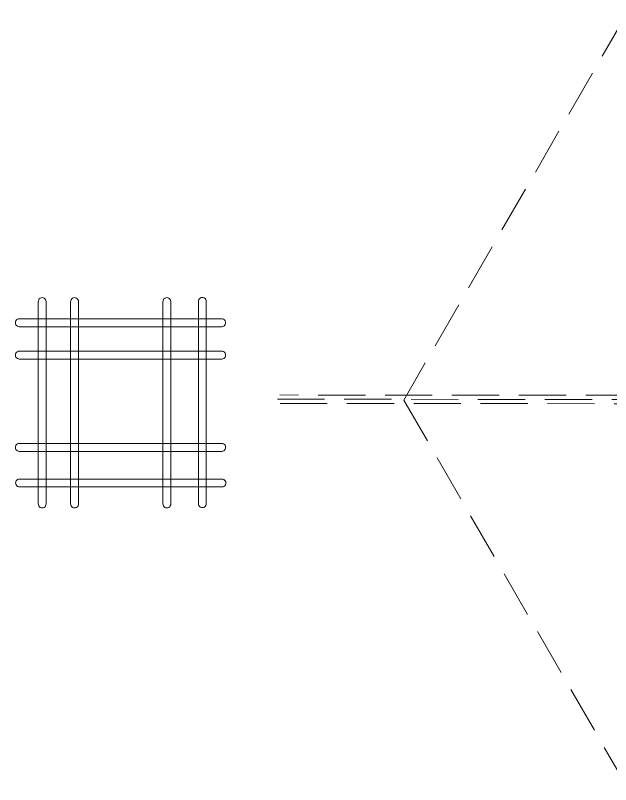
# Model space of a CAD drawing. Header units: millimetres. Extents: x 1.5 to 37.9, y -0.3 to 12.6.
# Drawn here: x 1.506 to 4.533, y 0.891 to 4.803 of the extents above; entities that cross this region are included whole.
import ezdxf

# ---------------------------------------------------------------- set-up
doc = ezdxf.new("R2010")
doc.units = ezdxf.units.MM
doc.linetypes.add('ACAD_ISO02W100', pattern=[15, 12, -3])
doc.layers.add('0.2', color=6, linetype='Continuous', lineweight=15)
doc.layers.add('0.3', color=4, linetype='Continuous', lineweight=20)

msp = doc.modelspace()

# ---------------------------------------------------------------- linework, layer by layer
at = {"layer": '0.2', "linetype": 'ACAD_ISO02W100', "ltscale": 0.02}
for points in [[(4.6106, 4.8032), (3.4812, 2.8469)], [(3.4812, 2.8469), (4.6106, 0.8907)]]:
    msp.add_lwpolyline(points, dxfattribs=at)
at = {"layer": '0.2', "linetype": 'ACAD_ISO02W100', "ltscale": 0.02, "extrusion": (0.20621, -0.000187596, 0.978508)}
for points in [[(2.875, -5.0933), (2.875, -2.9116)], [(2.8321, -2.9119), (2.8321, -5.0929)]]:
    msp.add_lwpolyline(points, dxfattribs=at)
at = {"layer": '0.2', "linetype": 'ACAD_ISO02W100', "ltscale": 0.02, "extrusion": (1, 0, 0)}
msp.add_lwpolyline([(2.8469, 2.4741), (2.8469, 2.4515)], dxfattribs=at)
msp.add_lwpolyline([(2.8469, 2.4741), (2.8469, 2.4515)], dxfattribs=at)
at = {"layer": '0.2', "linetype": 'ACAD_ISO02W100', "ltscale": 0.02, "extrusion": (0, 1, 0)}
msp.add_lwpolyline([(-3.4812, 2.4445), (-3.4812, 2.4301)], dxfattribs=at)
at = {"layer": '0.2', "linetype": 'ACAD_ISO02W100', "ltscale": 0.02, "extrusion": (0.206412, -0.000186956, 0.978465)}
msp.add_lwpolyline([(2.8536, -2.8984), (2.8536, -5.0905)], dxfattribs=at)
at = {"layer": '0.3'}
for p, q in [((1.6225, 3.3467, 0.752), (1.6224, 2.3176, 0.0139)), ((1.6624, 3.3475), (1.6624, 2.3181)), ((1.7871, 3.3467, 0.752), (1.7871, 2.3176, 0.0139)), ((1.8271, 3.3475), (1.8271, 2.3181)), ((2.2565, 3.3467, 0.752), (2.2564, 2.3176, 0.0139)), ((2.2964, 3.3475), (2.2964, 2.3181)), ((2.4372, 3.3479), (2.4372, 2.3189, -0.7382)), ((2.4772, 3.3487, -0.752), (2.4772, 2.3193, -0.752)), ((2.5547, 3.2598, 0.752), (1.5257, 3.2598, 0.0139)), ((2.5555, 3.2198), (1.5261, 3.2198)), ((2.5547, 3.0951, 0.752), (1.5257, 3.0952, 0.0139)), ((2.5555, 3.0552), (1.5261, 3.0552)), ((2.5547, 2.6258, 0.752), (1.5257, 2.6258, 0.0139)), ((2.5555, 2.5858), (1.5261, 2.5858)), ((2.556, 2.445), (1.5269, 2.445, -0.7382)), ((2.5567, 2.405, -0.752), (1.5274, 2.405, -0.752))]:
    msp.add_line(p, q, dxfattribs=at)
for centre, start, end in [((1.6424, 3.3475), 0, 183.0509), ((1.8071, 3.3475), 0, 183.0509), ((2.2764, 3.3475), 0, 183.0509), ((2.4572, 3.3487, -0.752), 0, 183.0509), ((1.5261, 3.2398), 88.5032, 271.5541), ((2.5555, 3.2398), 270, 93.0509), ((1.5261, 3.0752), 88.5032, 271.5541), ((2.5555, 3.0752), 270, 93.0509), ((1.5261, 2.6058), 88.5032, 271.5541), ((2.5555, 2.6058), 270, 93.0509), ((1.5274, 2.425, -0.752), 88.5032, 271.5541), ((2.5567, 2.425, -0.752), 270, 93.0509), ((1.6424, 2.3181), 178.5032, 1.5541), ((1.8071, 2.3181), 178.5032, 1.5541), ((2.2764, 2.3181), 178.5032, 1.5541), ((2.4572, 2.3193, -0.752), 178.5032, 1.5541)]:
    msp.add_arc(centre, 0.02, start, end, dxfattribs=at)

doc.saveas('drawing.dxf')
